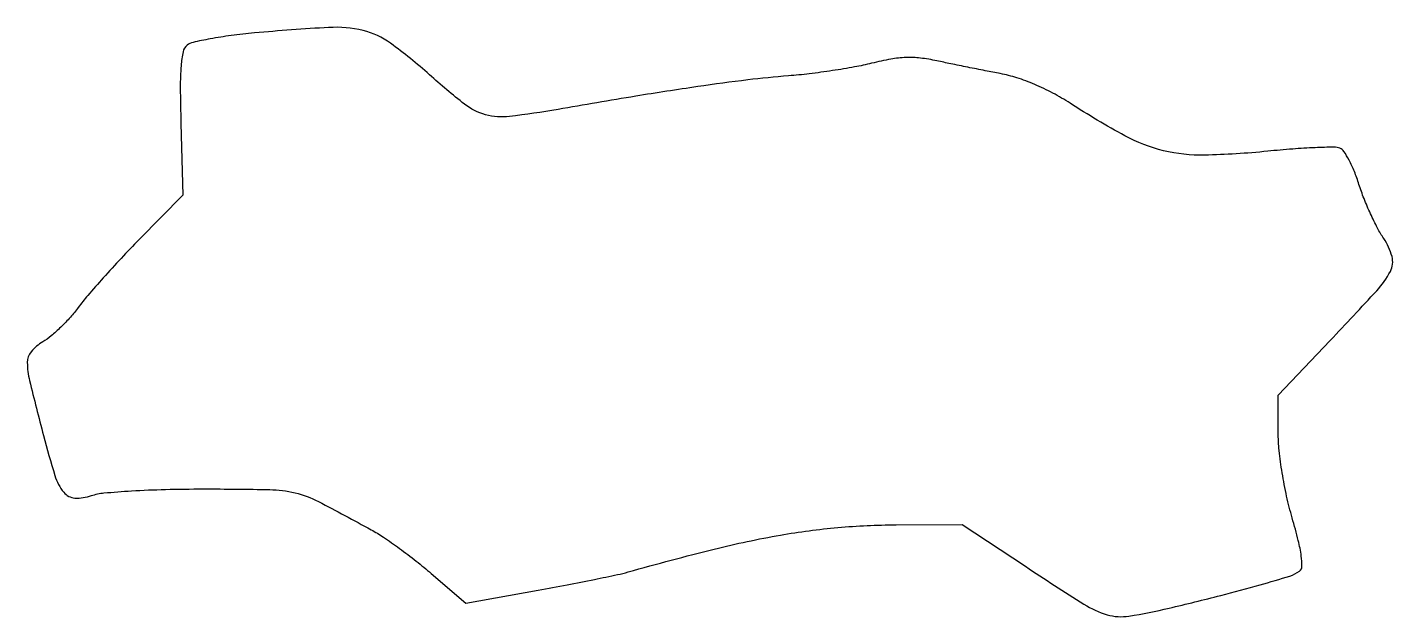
# Model space of a CAD drawing. Extents: x 0 to 230, y 0 to 100.
import ezdxf

# ---------------------------------------------------------------- set-up
doc = ezdxf.new("R2010")
doc.units = 0

msp = doc.modelspace()

# ---------------------------------------------------------------- linework, layer by layer
msp.add_lwpolyline([(38.525308, 98.797772, 0.009317), (34.604679, 98.360045, 0.012557), (31.077309, 97.809129, 0.009645), (28.180696, 97.223964, 0.119083), (27.177432, 96.732292, 0.167815), (26.504169, 95.623101, 0.033636), (26.163296, 93.301139, 0.021463), (26.032819, 89.637235, 0.005135), (26.13999, 83.546326), (26.475732, 71.5), (19.108205, 64, 0.005777), (16.076, 60.841083, 0.005451), (13.057599, 57.55179, 0.005426), (10.447652, 54.580369, 0.018863), (8.856285, 52.580561, -0.023816), (7.525822, 50.942178, -0.017683), (5.910871, 49.260079, -0.017962), (4.270196, 47.778522, -0.038063), (2.879767, 46.780687, 0.080353), (0.920656, 45.107844, 0.179492), (0.261593, 43.29384, 0.058797), (0.642018, 40.245876, 0.003311), (2.985669, 31, 0.011399), (4.908287, 24.254787, 0.09346), (6.398278, 21.440004, 0.214361), (8.272973, 20.47533, 0.097391), (11.062867, 20.872071, -0.061162), (13.177606, 21.330015, -0.007849), (17.814633, 21.680246, -0.008759), (23.517092, 21.920862, -0.006163), (29.937334, 22, -0.004613), (41.096741, 21.897044, -0.055027), (45.37103, 21.345215, -0.05995), (49.306182, 19.872572, -0.005987), (58.190644, 15.135718, -0.022769), (60.248114, 13.881825, -0.009182), (62.942707, 11.993616, -0.009064), (65.773915, 9.851513, -0.011356), (68.316444, 7.759254), (74.132887, 2.747072), (86.316444, 4.961277, 0.002184), (91.201125, 5.871059, 0.002598), (95.80233, 6.773651, 0.00225), (99.67531, 7.572466, 0.016763), (101.5, 8.021753, -0.007786), (115.988434, 11.866287, -0.017449), (127.123804, 14.227014, -0.021469), (136.814709, 15.504669, -0.021076), (146.639475, 15.956995), (157.778951, 16), (168.400389, 8.973589, 0.005194), (178.277536, 2.586059, 0.070214), (182.188017, 0.823474, 0.110155), (185.852024, 0.589242, 0.019724), (192.614343, 1.925062, 0.003332), (201.321808, 4.066404, 0.007279), (207.95846, 5.848648, 0.006007), (212.949801, 7.332296, 0.085478), (214.600432, 8.173841, 0.232647), (215.000764, 8.958817, 0.038369), (214.891841, 10.706218, 0.027184), (214.384345, 13.298734, 0.008566), (213.350432, 17.111612, -0.016394), (212.419476, 20.770633, -0.013668), (211.665625, 24.711184, -0.014063), (211.161316, 28.464515, -0.026366), (211, 31.521577), (211, 37.816559), (219.75, 47.010311, 0.004272), (227.597332, 55.397969, 0.064931), (229.885577, 58.644868, 0.187869), (230.167878, 61.136561, 0.08461), (228.781396, 64.180477, -0.028432), (227.723992, 65.946968, -0.013319), (226.550484, 68.340184, -0.013149), (225.450098, 70.921492, -0.017983), (224.605764, 73.303059, 0.019553), (223.832202, 75.463445, 0.025192), (222.947034, 77.376732, 0.024436), (222.07311, 78.859589, 0.157015), (221.403716, 79.398574, 0.096915), (220.386926, 79.576444, 0.005642), (217.222413, 79.477264, 0.008387), (213.434637, 79.252052, 0.006062), (209.221293, 78.879106, -0.019376), (198.588997, 78.222658, -0.065362), (191.67992, 78.969113, -0.064992), (185.177042, 81.4761, -0.01901), (175.9441, 86.957733, 0.021396), (173.020789, 88.674507, 0.021607), (169.970838, 90.129097, 0.022595), (166.966515, 91.24838, 0.031376), (164.183201, 91.955264, -0.001962), (161.643619, 92.443424, -0.00126), (158.70069, 93.028803, -0.001266), (155.822738, 93.616386, -0.002376), (153.5, 94.108261, 0.024406), (150.717161, 94.570589, 0.038325), (148.295904, 94.665592, 0.035031), (145.738039, 94.389739, 0.016693), (142.5, 93.696711, -0.015923), (139.633581, 93.078604, -0.007589), (135.9125, 92.457597, -0.007514), (132.001207, 91.925701, -0.010593), (128.5, 91.578127, 0.010846), (121.625743, 90.892198, 0.005861), (113.195066, 89.765421, 0.004693), (102.781756, 88.149268, 0.002361), (89.667996, 85.924106, -0.014023), (81.508567, 84.734645, -0.095354), (77.46564, 85.03201, -0.100666), (73.9179, 86.808371, -0.01647), (68, 91.770755, 0.024763), (61.473339, 97.061819, 0.099745), (56.838946, 99.203383, 0.072464), (51.029516, 99.723925, 0.009311)], format="xyb", close=True)

doc.saveas('drawing.dxf')
